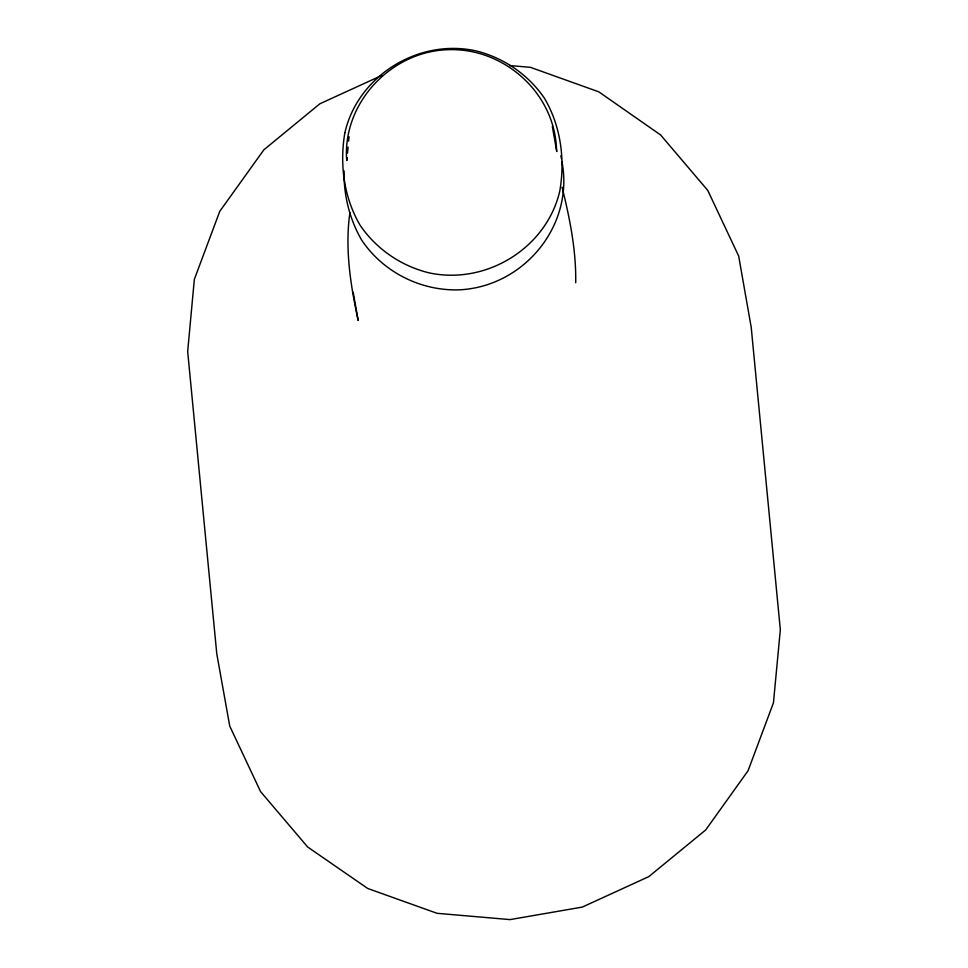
<?xml version="1.0" encoding="UTF-8"?>
<svg xmlns="http://www.w3.org/2000/svg" width="968" height="968" viewBox="0 0 968 968"><rect width="100%" height="100%" fill="white"/><g stroke="black" fill="none" stroke-linecap="round" stroke-linejoin="round"><path stroke-width="1.45" d="M575.694 282.777C576.262 250.482 569.825 218.453 562.081 187.248M344.088 170.888C343.555 194.967 349.545 219.204 361.669 240.1C383.05 272.02 420.402 290.872 458.711 289.868C523.567 287.109 574.399 225.81 561.924 161.559M347.101 157.566L346.822 160.555L346.52 157.409C343.991 101.495 391.713 51.679 447.252 49.719C503.07 47.166 554.156 92.154 556.455 148.406L556.757 151.565L552.341 126.481M347.512 153.089L348.056 147.124M348.613 141.159L349.024 136.682M349.944 212.416C344.753 248.619 350.537 285.052 358.148 320.444L353.199 292.3M381.949 75.371L319.839 103.794L263.841 149.846L219.748 211.363L194.338 279.377L187.671 351.481L216.784 653.872L229.743 726.097L260.586 791.63L307.667 847.012L367.755 888.491L437.076 913.308L510.051 919.6L582.264 907.101L648.778 876.645L705.684 829.963L748.07 770.746L773.444 702.804L780.329 629.732L751.216 327.341L738.669 256.06L707.79 190.454L660.66 135L598.793 91.839L530.391 67.324L509.652 65.546M560.895 155.727L561.416 158.643M344.874 132.725C339.466 164.27 343.858 197.714 360.265 225.483C376.528 249.163 400.958 265.873 428.812 272.794C485.936 285.294 546.605 248.244 559.819 190.926C565.227 159.381 560.823 125.925 544.415 98.167C528.153 74.475 503.723 57.777 475.869 50.856C418.745 38.345 358.075 75.395 344.874 132.725"/></g></svg>
